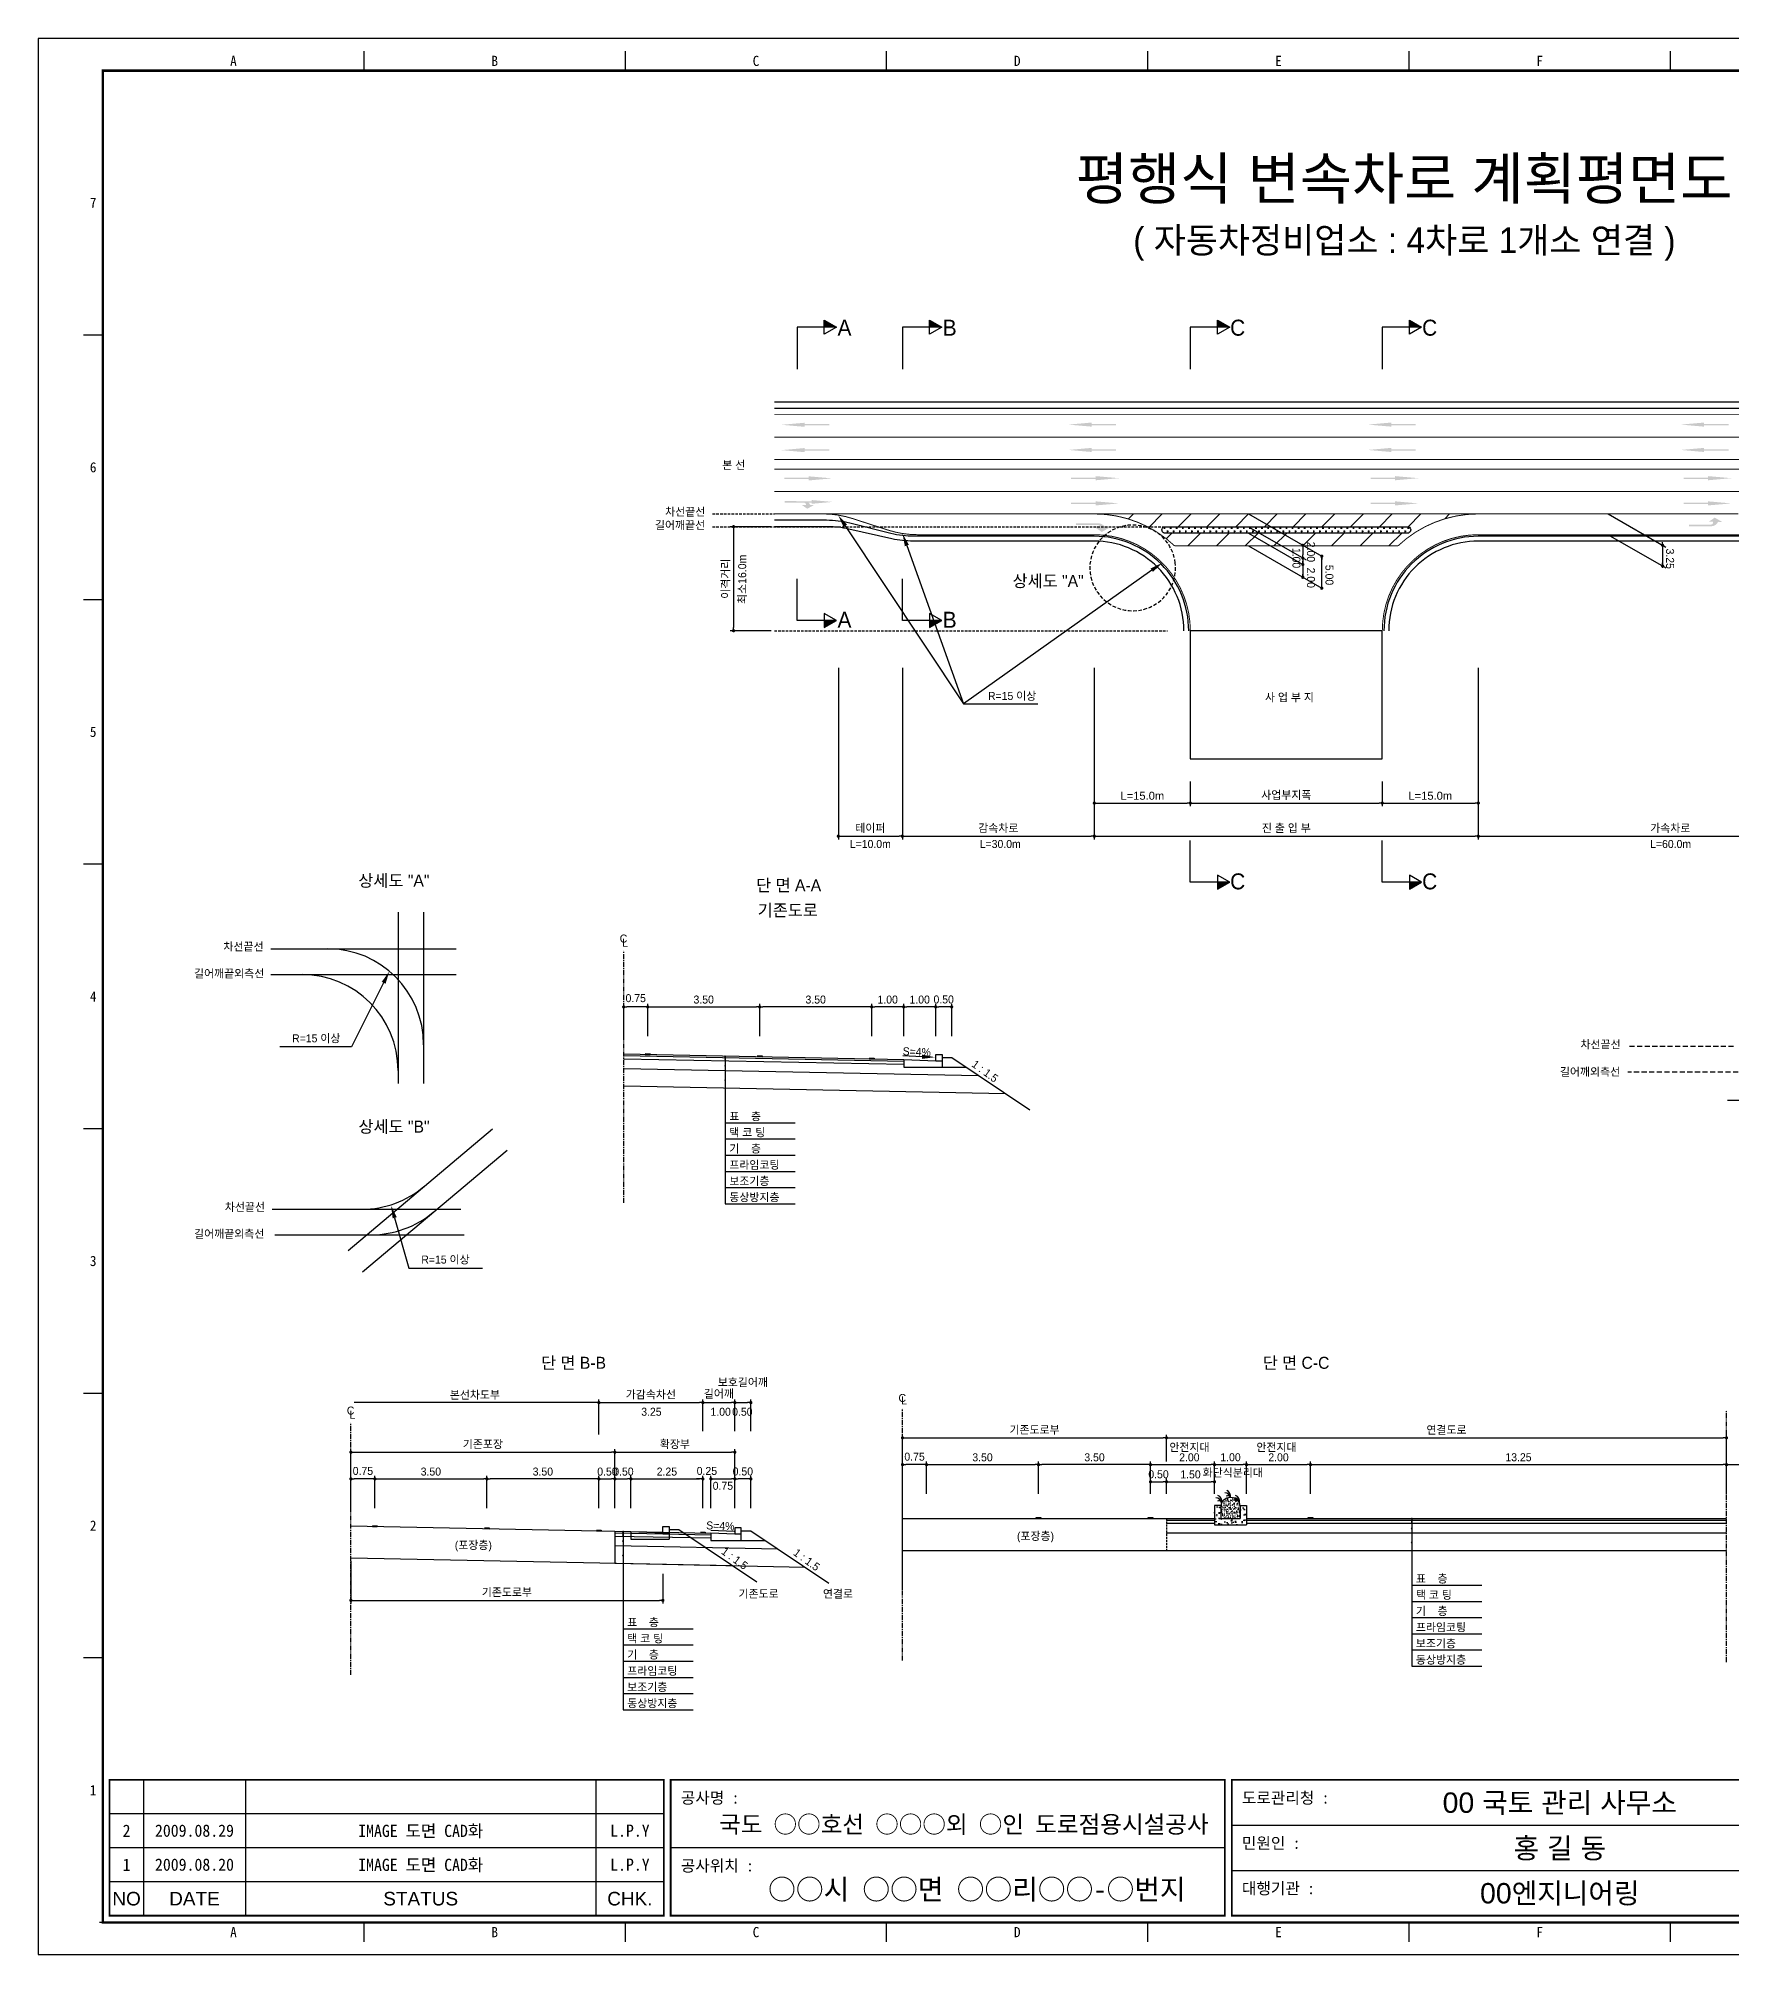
# Model space of a CAD drawing. Header units: millimetres. Extents: x 462 to 886, y -8 to 291.
# Drawn here: x 462.3 to 726.9, y -8.2 to 291.2 of the extents above; entities that cross this region are included whole.
import ezdxf
from ezdxf.enums import TextEntityAlignment as Align

# ---------------------------------------------------------------- set-up
doc = ezdxf.new("R2010")
doc.units = ezdxf.units.MM
doc.header["$LTSCALE"] = 0.25
doc.linetypes.add('CENTER', pattern=[50.8, 31.75, -6.35, 6.35, -6.35])
doc.linetypes.add('HIDDEN', pattern=[9.525, 6.35, -3.175])
for name, color, linetype in [('CC-GSTR-0004', 4, 'Continuous'), ('CM-LANE-0030', 30, 'Continuous'), ('CZ-DIMT-0002', 7, 'Continuous'), ('CZ-EXST-0002', 22, 'Continuous'), ('CZ-LIN1-0007', 7, 'Continuous'), ('CZ-LIN2-0003', 3, 'Continuous'), ('CZ-LINE-0001', 7, 'Continuous'), ('CZ-TEXT-BOX0', 7, 'Continuous'), ('TITLE', 7, 'Continuous')]:
    doc.layers.add(name, color=color, linetype=linetype)
doc.styles.add('견고딕', font='arial.ttf')
doc.styles.add('돋움', font='')
doc.styles.add('돋음체', font='')
doc.styles.get('돋움').set_extended_font_data('Dotum')
doc.styles.get('돋음체').set_extended_font_data('DotumChe')

# ---------------------------------------------------------------- blocks, each defined once
blk = doc.blocks.new('_Dot')
at = {"color": 0, "linetype": 'ByBlock', "lineweight": -2}
blk.add_line((-0.5, 0), (-1, 0), dxfattribs=at)
at = {"color": 0, "linetype": 'ByBlock', "const_width": 0.5}
blk.add_lwpolyline([(-0.25, 0, 1), (0.25, 0, 1)], format="xyb", close=True, dxfattribs=at)

msp = doc.modelspace()

# ---------------------------------------------------------------- hatches: boundary and pattern name
at = {"layer": 'CM-LANE-0030'}
h = msp.add_hatch(dxfattribs=at)
h.set_pattern_fill('ANSI31', color=256, style=0)
h.set_pattern_definition([(45, (-28.092, -0.118), (-2.245064, 2.245064), [])])
h.paths.add_polyline_path([(674.78, 211.91, -0.191871), (687.33, 216.91), (627.33, 216.91, -0.191871), (639.88, 211.91)])
h.paths.add_polyline_path([(638.24, 213.91, 0.002096), (638.11, 214, -0.732581), (638.4, 214.91), (676.27, 214.91, -0.732581), (676.55, 214, 0.002096), (676.42, 213.91)], flags=16)
at = {"layer": 'CZ-EXST-0002'}
h = msp.add_hatch(dxfattribs=at)
h.set_pattern_fill('AR-SAND', color=256, scale=0.01, style=0)
h.set_pattern_definition([(37.5, (-462.0048, 3542.824), (-0.016000313, 0.489413237), [0, -0.38608, 0, -0.4318, 0, -0.41275]), (7.5, (-462.0048, 3542.824), (0.44952328, 0.7168251), [0, -0.20828, 0, -0.34798, 0, -0.13335]), (327.5, (-462.3172, 3542.824), (0.79099237, 0.001437185), [0, -0.127, 0, -0.4572, 0, -0.5969]), (317.5, (-462.3172, 3542.824), (0.76355645, 0.22292932), [0, -0.0635, 0, -0.29972, 0, -0.3429])])
edge = h.paths.add_edge_path()
edge.add_ellipse((648.61, 61.98), major_axis=(-1.5, 0), ratio=0.829212, start_angle=180, end_angle=360)
edge.add_line((647.11, 61.98), (647.11, 59.98))
edge.add_line((647.11, 59.98), (650.11, 59.98))
edge.add_line((650.11, 59.98), (650.11, 61.98))
h = msp.add_hatch(dxfattribs=at)
h.set_pattern_fill('AR-CONC', color=256, scale=0.01, style=0)
h.set_pattern_definition([(50, (-462.0048, 3542.824), (1.8218467, -0.15939086), [0.1905, -2.0955]), (355, (-462.0048, 3542.824), (-0.3524283, 1.9105664), [0.1524, -1.6764]), (100.451, (-461.853, 3542.8107), (1.469425, 1.7511669), [0.1619, -1.7809]), (46.1842, (-462.0048, 3543.332), (2.7107904, -0.4204233), [0.28575, -3.14325]), (96.6356, (-461.779, 3543.297), (2.3740423, 2.4742556), [0.24285, -2.67135]), (351.184, (-462.0048, 3543.332), (2.374046, 2.4742512), [0.2286, -2.5146]), (21, (-461.7508, 3543.205), (1.5161488, -1.0226552), [0.1905, -2.0955]), (326, (-461.7508, 3543.205), (0.6180203, 1.8418797), [0.1524, -1.6764]), (71.4514, (-461.6245, 3543.1198), (2.1341649, 0.8192286), [0.1619, -1.7809]), (37.5, (-462.0048, 3542.824), (0.03088603, 0.84555039), [0, -1.65608, 0, -1.7018, 0, -1.68275]), (7.5, (-462.0048, 3542.824), (0.66819663, 1.00180575), [0, -0.97028, 0, -1.61798, 0, -0.64135]), (327.5, (-462.5712, 3542.824), (1.35590595, -0.05728744), [0, -0.635, 0, -1.9812, 0, -2.6289]), (317.5, (-462.8252, 3542.824), (1.4812918, 0.2542649), [0, -0.8255, 0, -1.31572, 0, -1.8669])])
h.paths.add_polyline_path([(651.11, 58.98), (651.11, 61.98), (650.11, 61.98), (650.11, 59.98), (647.11, 59.98), (647.11, 61.98), (646.11, 61.98), (646.11, 58.98)])
at = {"layer": 'CZ-LIN1-0007'}
for points in [[(582.09, 231.15), (582.09, 230.94), (585.91, 230.94), (585.91, 230.73), (582.09, 230.73), (582.09, 230.51), (578.44, 230.83)], [(626.92, 231.18), (626.92, 230.97), (630.74, 230.97), (630.74, 230.76), (626.92, 230.76), (626.92, 230.54), (623.27, 230.86)], [(673.72, 231.18), (673.72, 230.97), (677.54, 230.97), (677.54, 230.76), (673.72, 230.76), (673.72, 230.54), (670.07, 230.86)], [(722.61, 231.18), (722.61, 230.97), (726.44, 230.97), (726.44, 230.76), (722.61, 230.76), (722.61, 230.54), (718.96, 230.86)], [(582.09, 227.2), (582.09, 226.98), (585.91, 226.98), (585.91, 226.77), (582.09, 226.77), (582.09, 226.55), (578.44, 226.87)], [(626.92, 227.22), (626.92, 227.01), (630.74, 227.01), (630.74, 226.8), (626.92, 226.8), (626.92, 226.58), (623.27, 226.9)], [(673.72, 227.22), (673.72, 227.01), (677.54, 227.01), (677.54, 226.8), (673.72, 226.8), (673.72, 226.58), (670.07, 226.9)], [(722.61, 227.22), (722.61, 227.01), (726.44, 227.01), (726.44, 226.8), (722.61, 226.8), (722.61, 226.58), (718.96, 226.9)], [(582.69, 222.78), (582.69, 222.56), (578.87, 222.56), (578.87, 222.35), (582.69, 222.35), (582.69, 222.13), (586.34, 222.46)], [(627.53, 222.81), (627.53, 222.59), (623.7, 222.59), (623.7, 222.38), (627.53, 222.38), (627.53, 222.16), (631.18, 222.49)], [(674.33, 222.81), (674.33, 222.59), (670.5, 222.59), (670.5, 222.38), (674.33, 222.38), (674.33, 222.16), (677.98, 222.49)], [(723.22, 222.81), (723.22, 222.59), (719.4, 222.59), (719.4, 222.38), (723.22, 222.38), (723.22, 222.16), (726.87, 222.49)], [(582.05, 218.89, -0.267976), (582.96, 218.29), (583.51, 218.29), (582.48, 217.71), (581.65, 218.28), (582.26, 218.29, 0.504994), (581.99, 218.65), (578.94, 218.67), (578.94, 218.91)], [(583.18, 219.07), (583.18, 218.87), (579.75, 218.87), (579.75, 218.68), (583.18, 218.68), (583.18, 218.49), (586.45, 218.78)], [(627.53, 218.87), (627.53, 218.66), (623.7, 218.66), (623.7, 218.44), (627.53, 218.44), (627.53, 218.23), (631.18, 218.55)], [(674.33, 218.87), (674.33, 218.66), (670.5, 218.66), (670.5, 218.44), (674.33, 218.44), (674.33, 218.23), (677.98, 218.55)], [(723.22, 218.87), (723.22, 218.66), (719.4, 218.66), (719.4, 218.44), (723.22, 218.44), (723.22, 218.23), (726.87, 218.55)], [(723.78, 214.98, 0.267976), (724.81, 215.67), (725.44, 215.66), (724.27, 216.32), (723.32, 215.67), (724.01, 215.67, -0.504994), (723.71, 215.25), (720.24, 215.23), (720.24, 214.96)], [(628.01, 215.44, -0.267976), (629.04, 214.75), (629.67, 214.75), (628.49, 214.09), (627.55, 214.74), (628.24, 214.75, 0.504994), (627.93, 215.17), (624.47, 215.18), (624.47, 215.46)], [(557.92, 132.46), (557.92, 132.58), (557.17, 132.6), (557.17, 132.47)], [(575.42, 132.11), (575.42, 132.23), (574.67, 132.25), (574.67, 132.12)], [(592.92, 131.76), (592.92, 131.88), (592.17, 131.9), (592.17, 131.77)], [(618.99, 59.98), (618.99, 60.1), (618.24, 60.1), (618.24, 59.98)], [(636.49, 59.98), (636.49, 60.1), (635.74, 60.1), (635.74, 59.98)], [(661.49, 59.98), (661.49, 60.1), (660.74, 60.1), (660.74, 59.98)], [(515.29, 58.72), (515.29, 58.84), (514.54, 58.86), (514.54, 58.73)], [(532.79, 58.37), (532.79, 58.49), (532.04, 58.51), (532.04, 58.38)], [(550.29, 58.02), (550.29, 58.14), (549.54, 58.16), (549.54, 58.03)], [(566.54, 57.69), (566.54, 57.82), (565.79, 57.83), (565.79, 57.71)]]:
    msp.add_hatch(color=256, dxfattribs=at).paths.add_polyline_path(points)
at = {"layer": 'CZ-LIN2-0003'}
h = msp.add_hatch(dxfattribs=at)
h.set_pattern_fill('CROSS', color=256, scale=0.075, style=0)
h.set_pattern_definition([(0, (-28.09188, -0.118), (0.47625, 0.47625), [0.238125, -0.714375]), (90, (-27.9728, -0.2371), (-0.47625, 0.47625), [0.238125, -0.714375])])
h.paths.add_polyline_path([(676.42, 213.91, -0.002096), (676.55, 214, 0.732581), (676.27, 214.91), (638.4, 214.91, 0.732581), (638.11, 214, -0.002096), (638.24, 213.91)])
at = {"layer": 'CZ-LINE-0001'}
for points in [[(585.13, 247.18), (585.13, 246.08), (587.04, 246.08)], [(601.57, 247.18), (601.57, 246.08), (603.48, 246.08)], [(646.57, 247.18), (646.57, 246.08), (648.48, 246.08)], [(676.57, 247.18), (676.57, 246.08), (678.48, 246.08)], [(587.04, 200.24), (585.13, 200.24), (585.13, 199.14)], [(603.48, 200.24), (601.57, 200.24), (601.57, 199.14)], [(648.48, 159.36), (646.57, 159.36), (646.57, 158.27)], [(678.48, 159.36), (676.57, 159.36), (676.57, 158.27)]]:
    msp.add_hatch(color=256, dxfattribs=at).paths.add_polyline_path(points)

# ---------------------------------------------------------------- linework, layer by layer
at = {"color": 0, "linetype": 'ByBlock', "lineweight": -2}
for p, q in [((659.91, 211.75), (659.91, 211.5)), ((659.91, 210.25), (659.91, 210.5)), ((659.91, 209.75), (659.91, 209.5)), ((662.87, 210.04), (662.87, 209.79)), ((716.13, 212.25), (716.13, 212.5)), ((716.13, 211.75), (716.13, 211.5)), ((659.91, 209.25), (659.91, 209.5)), ((659.91, 207.25), (659.91, 207.5)), ((716.13, 209), (716.13, 209.25)), ((662.87, 205.54), (662.87, 205.79)), ((549.66, 78.07), (549.41, 78.07))]:
    msp.add_line(p, q, dxfattribs=at)
at = {"color": 0, "linetype": 'ByBlock', "const_width": 0.25}
for points in [[(659.91, 211.88, 1), (659.91, 212.13, 1)], [(659.91, 209.88, 1), (659.91, 210.13, 1)], [(659.91, 210.13, 1), (659.91, 209.88, 1)], [(662.87, 210.17, 1), (662.87, 210.42, 1)], [(716.13, 211.88, 1), (716.13, 212.13, 1)], [(716.13, 212.13, 1), (716.13, 211.88, 1)], [(659.91, 209.13, 1), (659.91, 208.88, 1)], [(659.91, 207.13, 1), (659.91, 206.88, 1)], [(716.13, 208.88, 1), (716.13, 208.63, 1)], [(662.87, 205.42, 1), (662.87, 205.17, 1)], [(549.79, 78.07, 1), (550.04, 78.07, 1)]]:
    msp.add_lwpolyline(points, format="xyb", close=True, dxfattribs=at)
at = {"layer": 'CC-GSTR-0004'}
for p, q in [((577.33, 234.41), (777.33, 234.41)), ((577.33, 233.41), (777.33, 233.41)), ((602.54, 131.47), (602.54, 132.47)), ((602.54, 132.47), (603.54, 132.47)), ((603.54, 132.47), (603.54, 130.47)), ((597.54, 131.67), (597.54, 130.47)), ((597.54, 131.67), (602.54, 131.47)), ((597.54, 130.47), (603.54, 130.47)), ((602.54, 131.47), (603.54, 131.47))]:
    msp.add_line(p, q, dxfattribs=at)
for points in [[(642.08, 198.66, 0.414214), (627.33, 213.41), (599.18, 213.41, -0.061321), (595.54, 213.86), (589.12, 215.46, 0.061321), (585.49, 215.91), (577.33, 215.91)], [(777.33, 215.91), (768.27, 215.91, 0.031099), (766.41, 215.79), (766.41, 215.79), (748.26, 213.52), (748.26, 213.52, -0.031099), (746.4, 213.41), (687.33, 213.41, 0.414214), (672.58, 198.66)], [(641.33, 198.66, 0.414214), (627.33, 212.66), (599, 212.66, -0.055385), (595.71, 213.02), (588.96, 214.54), (588.96, 214.54, 0.055385), (585.67, 214.91), (577.33, 214.91)], [(777.33, 214.91), (768.17, 214.91), (768.17, 214.91, 0.028015), (766.5, 214.81), (766.5, 214.81), (748.17, 212.75, -0.028015), (746.49, 212.66), (746.49, 212.66), (687.33, 212.66, 0.414214), (673.33, 198.66)]]:
    msp.add_lwpolyline(points, format="xyb", dxfattribs=at)
msp.add_lwpolyline([(572.16, 57.53), (571.16, 57.53), (567.41, 57.68), (567.41, 56.53), (572.16, 56.53), (572.16, 58.53), (571.16, 58.53), (571.16, 57.53)], dxfattribs=at)
at = {"layer": 'CM-LANE-0030', "const_width": 0.15}
for points in [[(577.33, 225.41), (777.33, 225.41)], [(577.33, 223.91), (777.33, 223.91)]]:
    msp.add_lwpolyline(points, dxfattribs=at)
msp.add_lwpolyline([(674.78, 211.91), (639.88, 211.91, 0.191871), (627.33, 216.91), (687.33, 216.91), (687.33, 216.91, 0.191871)], format="xyb", close=True, dxfattribs=at)
at = {"layer": 'CZ-EXST-0002'}
for p, q in [((518.54, 154.71), (518.54, 127.93)), ((522.53, 154.71), (522.53, 127.93)), ((498.65, 148.97), (527.6, 148.97)), ((498.65, 144.95), (527.6, 144.95)), ((510.75, 101.86), (533.3, 120.85)), ((512.96, 98.49), (535.56, 117.52)), ((498.88, 108.29), (528.36, 108.29)), ((499.29, 104.29), (528.84, 104.29)), ((597.36, 59.98), (638.61, 59.98)), ((511.16, 58.8), (554.91, 57.93)), ((554.91, 57.93), (554.91, 56.73)), ((554.91, 57.93), (559.91, 57.73)), ((559.91, 57.73), (559.91, 58.73)), ((559.91, 58.73), (560.91, 58.73)), ((559.91, 57.73), (560.91, 57.73)), ((560.91, 58.73), (560.91, 56.73)), ((560.91, 58.23), (562.41, 58.23)), ((562.41, 58.23), (574.61, 50.09)), ((554.91, 56.73), (560.91, 56.73)), ((597.36, 54.98), (638.61, 54.98)), ((511.16, 53.8), (570.84, 52.61))]:
    msp.add_line(p, q, dxfattribs=at)
at = {"layer": 'CZ-LIN1-0007'}
for p, q in [((557.17, 132.6), (557.92, 132.58)), ((557.17, 132.47), (557.92, 132.46)), ((557.92, 132.58), (557.92, 132.46)), ((574.67, 132.25), (575.42, 132.23)), ((574.67, 132.12), (575.42, 132.11)), ((575.42, 132.23), (575.42, 132.11)), ((592.17, 131.9), (592.92, 131.88)), ((592.17, 131.77), (592.92, 131.76)), ((592.92, 131.88), (592.92, 131.76)), ((618.24, 59.98), (618.24, 60.1)), ((618.24, 60.1), (618.99, 60.1)), ((618.99, 59.98), (618.24, 59.98)), ((618.99, 60.1), (618.99, 59.98)), ((635.74, 59.98), (635.74, 60.1)), ((635.74, 60.1), (636.49, 60.1)), ((636.49, 59.98), (635.74, 59.98)), ((636.49, 60.1), (636.49, 59.98)), ((660.74, 60.1), (661.49, 60.1)), ((660.74, 59.98), (660.74, 60.1)), ((661.49, 59.98), (660.74, 59.98)), ((661.49, 60.1), (661.49, 59.98)), ((514.54, 58.86), (515.29, 58.84)), ((514.54, 58.73), (515.29, 58.72)), ((515.29, 58.84), (515.29, 58.72)), ((532.04, 58.51), (532.79, 58.49)), ((532.04, 58.38), (532.79, 58.37)), ((532.79, 58.49), (532.79, 58.37)), ((549.54, 58.16), (550.29, 58.14)), ((549.54, 58.03), (550.29, 58.02)), ((550.29, 58.14), (550.29, 58.02)), ((565.79, 57.83), (566.54, 57.82)), ((565.79, 57.71), (566.54, 57.69)), ((566.54, 57.82), (566.54, 57.69))]:
    msp.add_line(p, q, dxfattribs=at)
at = {"layer": 'CZ-LIN1-0007', "const_width": 0.15}
for points in [[(577.33, 232.41), (777.33, 232.41)], [(606.15, 216.91), (627.33, 216.91)], [(687.33, 216.91), (727.94, 216.91)]]:
    msp.add_lwpolyline(points, dxfattribs=at)
at = {"layer": 'CZ-LIN1-0007', "linetype": 'HIDDEN', "const_width": 0.15}
for points in [[(577.33, 228.91), (777.33, 228.91)], [(577.33, 220.41), (777.33, 220.41)], [(584.96, 216.91), (606.15, 216.91)]]:
    msp.add_lwpolyline(points, dxfattribs=at)
at = {"layer": 'CZ-LIN1-0007', "const_width": 0.15}
for points in [[(642.33, 198.66, 0.414214), (627.33, 213.66), (599.71, 213.66), (599.71, 213.66, -0.07872), (595.07, 214.39), (595.07, 214.39), (589.59, 216.17), (589.59, 216.17, 0.07872), (584.96, 216.91), (584.96, 216.91), (577.33, 216.91)], [(777.33, 216.91), (768.54, 216.91, 0.040295), (766.14, 216.71), (766.14, 216.71), (748.53, 213.85), (748.53, 213.85, -0.040295), (746.12, 213.66), (746.12, 213.66), (687.33, 213.66, 0.414214), (672.33, 198.66)]]:
    msp.add_lwpolyline(points, format="xyb", dxfattribs=at)
at = {"layer": 'CZ-LIN2-0003'}
for p, q in [((553.79, 132.54), (597.54, 131.67)), ((553.79, 132.29), (597.54, 131.42)), ((553.79, 131.79), (597.54, 130.92)), ((603.54, 131.97), (605.04, 131.97)), ((605.04, 131.97), (617.25, 123.83)), ((553.79, 130.29), (609.22, 129.18)), ((603.54, 130.47), (607.29, 130.47)), ((553.79, 127.54), (613.47, 126.35)), ((638.61, 59.98), (646.11, 59.98)), ((646.11, 61.98), (646.11, 58.98)), ((647.11, 61.98), (646.11, 61.98)), ((647.11, 61.98), (647.11, 59.98)), ((647.11, 59.98), (650.11, 59.98)), ((650.11, 61.98), (650.11, 59.98)), ((650.11, 61.98), (651.11, 61.98)), ((651.11, 61.98), (651.11, 58.98)), ((651.11, 59.98), (726.11, 59.98)), ((552.41, 57.98), (552.41, 52.98)), ((552.41, 57.98), (567.41, 57.68)), ((552.41, 57.73), (567.41, 57.43)), ((552.41, 57.23), (567.41, 56.93)), ((572.16, 58.03), (573.66, 58.03)), ((573.66, 58.03), (585.86, 49.89)), ((638.61, 59.73), (646.11, 59.73)), ((638.61, 59.23), (646.11, 59.23)), ((638.61, 57.73), (726.11, 57.73)), ((646.11, 58.98), (651.11, 58.98)), ((651.11, 59.73), (726.11, 59.73)), ((651.11, 59.23), (726.11, 59.23)), ((552.41, 55.73), (577.88, 55.22)), ((572.16, 56.53), (575.91, 56.53)), ((638.61, 54.98), (726.11, 54.98)), ((552.41, 52.98), (582.13, 52.38))]:
    msp.add_line(p, q, dxfattribs=at)
msp.add_lwpolyline([(638.11, 214, -0.732581), (638.4, 214.91), (676.27, 214.91, -0.732581), (676.55, 214, 0.002096), (676.42, 213.91), (638.24, 213.91, 0.002096)], format="xyb", close=True, dxfattribs=at)
msp.add_lwpolyline([(672.33, 198.66), (642.33, 198.66), (642.33, 178.66), (672.33, 178.66)], close=True, dxfattribs=at)
for centre, radius, start, end in [((507.53, 133.97), 15, 0, 90), ((503.54, 129.95), 15, 0, 90), ((512.91, 123.29), 15, 270, 310.097), ((514.37, 119.29), 15, 270, 310.097), ((646.35, 62.32), 0.88, 7.8639, 92.7752), ((646.24, 62.66), 1, 347.1802, 67.3267), ((647.74, 63.1), 0.88, 7.8639, 92.7752), ((648.2, 63.07), 0.44, 19.771, 124.0366), ((647.63, 63.44), 1, 347.1802, 67.3267), ((649.14, 62.32), 0.88, 7.8639, 92.7752), ((649.03, 62.66), 1, 347.1802, 67.3267), ((646.81, 62.29), 0.44, 19.771, 124.0366), ((649.59, 62.29), 0.44, 19.771, 124.0366)]:
    msp.add_arc(centre, radius, start, end, dxfattribs=at)
msp.add_ellipse((648.61, 61.98), major_axis=(-1.5, 0), ratio=0.829212, start_param=3.141593, end_param=6.283185, dxfattribs=at)
at = {"layer": 'CZ-LINE-0001'}
for p, q in [((587.04, 246.08), (580.89, 246.08)), ((580.89, 246.08), (580.89, 239.54)), ((585.13, 244.98), (585.13, 247.18)), ((585.13, 247.18), (587.04, 246.08)), ((587.04, 246.08), (585.13, 244.98)), ((603.48, 246.08), (597.33, 246.08)), ((597.33, 246.08), (597.33, 239.54)), ((601.57, 244.98), (601.57, 247.18)), ((601.57, 247.18), (603.48, 246.08)), ((603.48, 246.08), (601.57, 244.98)), ((648.48, 246.08), (642.33, 246.08)), ((642.33, 246.08), (642.33, 239.54)), ((646.57, 244.98), (646.57, 247.18)), ((646.57, 247.18), (648.48, 246.08)), ((648.48, 246.08), (646.57, 244.98)), ((678.48, 246.08), (672.33, 246.08)), ((672.33, 246.08), (672.33, 239.54)), ((676.57, 244.98), (676.57, 247.18)), ((676.57, 247.18), (678.48, 246.08)), ((678.48, 246.08), (676.57, 244.98)), ((651.42, 216.91), (662.87, 210.29)), ((707.64, 216.91), (716.63, 211.71)), ((576.83, 214.91), (570.45, 214.91)), ((570.95, 214.41), (570.95, 199.16)), ((651.42, 214.91), (660.41, 209.71)), ((651.42, 213.91), (659.91, 209)), ((707.64, 213.66), (716.63, 208.46)), ((651.42, 211.91), (662.87, 205.29)), ((659.91, 211.5), (659.91, 210.5)), ((662.87, 205.29), (662.87, 210.29)), ((716.13, 211.5), (716.13, 208.5)), ((580.89, 200.24), (580.89, 206.78)), ((597.33, 200.24), (597.33, 206.78)), ((659.91, 209.5), (659.91, 207)), ((587.04, 200.24), (585.13, 201.34)), ((585.13, 201.34), (585.13, 199.14)), ((603.48, 200.24), (601.57, 201.34)), ((601.57, 201.34), (601.57, 199.14)), ((576.83, 198.66), (570.45, 198.66)), ((587.04, 200.24), (580.89, 200.24)), ((585.13, 199.14), (587.04, 200.24)), ((603.48, 200.24), (597.33, 200.24)), ((601.57, 199.14), (603.48, 200.24)), ((587.33, 192.84), (587.33, 166.06)), ((597.33, 192.84), (597.33, 166.06)), ((597.33, 192.84), (597.33, 166.06)), ((627.33, 192.84), (627.33, 166.06)), ((687.33, 192.84), (687.33, 166.06)), ((606.89, 187.26), (618.52, 187.26)), ((627.33, 175.11), (627.33, 166.06)), ((627.33, 175.11), (627.33, 171.23)), ((642.33, 175.11), (642.33, 171.23)), ((642.33, 175.11), (642.33, 171.23)), ((672.33, 175.11), (672.33, 171.23)), ((672.33, 175.11), (672.33, 171.23)), ((687.33, 175.11), (687.33, 166.06)), ((687.33, 175.11), (687.33, 171.23)), ((627.83, 171.73), (641.83, 171.73)), ((642.83, 171.73), (671.83, 171.73)), ((672.83, 171.73), (686.83, 171.73)), ((587.83, 166.56), (596.83, 166.56)), ((597.83, 166.56), (626.83, 166.56)), ((627.83, 166.56), (686.83, 166.56)), ((642.33, 159.36), (642.33, 165.91)), ((672.33, 159.36), (672.33, 165.91)), ((687.83, 166.56), (746.83, 166.56)), ((648.48, 159.36), (642.33, 159.36)), ((648.48, 159.36), (646.57, 160.46)), ((646.57, 160.46), (646.57, 158.27)), ((646.57, 158.27), (648.48, 159.36)), ((678.48, 159.36), (672.33, 159.36)), ((678.48, 159.36), (676.57, 160.46)), ((676.57, 160.46), (676.57, 158.27)), ((676.57, 158.27), (678.48, 159.36)), ((553.79, 135.34), (553.79, 140.39)), ((557.04, 139.89), (554.29, 139.89)), ((557.54, 135.34), (557.54, 140.39)), ((557.54, 135.34), (557.54, 140.39)), ((558.04, 139.89), (574.54, 139.89)), ((575.04, 135.34), (575.04, 140.39)), ((575.04, 135.34), (575.04, 140.39)), ((592.04, 139.89), (575.54, 139.89)), ((592.54, 135.34), (592.54, 140.39)), ((592.54, 135.34), (592.54, 140.39)), ((597.04, 139.89), (593.04, 139.89)), ((597.54, 135.34), (597.54, 140.39)), ((597.54, 135.34), (597.54, 140.39)), ((602.04, 139.89), (598.04, 139.89)), ((602.54, 135.34), (602.54, 140.39)), ((602.54, 137.78), (602.54, 140.39)), ((604.54, 139.89), (603.04, 139.89)), ((605.04, 135.34), (605.04, 140.39)), ((569.64, 132.22), (569.64, 109.14)), ((569.64, 121.8), (580.58, 121.8)), ((569.64, 119.27), (580.58, 119.27)), ((569.64, 116.74), (580.58, 116.74)), ((569.64, 114.2), (580.58, 114.2)), ((569.64, 111.67), (580.58, 111.67)), ((569.64, 109.14), (580.58, 109.14)), ((549.41, 78.07), (511.66, 78.07)), ((549.91, 73.09), (549.91, 78.57)), ((549.91, 73.59), (549.91, 78.57)), ((550.41, 78.07), (565.66, 78.07)), ((566.16, 73.59), (566.16, 78.57)), ((566.16, 73.59), (566.16, 78.57)), ((566.66, 78.07), (570.66, 78.07)), ((571.16, 73.59), (571.16, 78.57)), ((571.16, 73.59), (571.16, 78.57)), ((571.66, 78.07), (573.16, 78.07)), ((573.66, 73.59), (573.66, 78.57)), ((597.36, 68.88), (597.36, 73.06)), ((597.86, 72.56), (638.11, 72.56)), ((638.61, 68.88), (638.61, 73.06)), ((638.61, 68.88), (638.61, 73.06)), ((639.11, 72.56), (725.61, 72.56)), ((726.11, 68.88), (726.11, 73.06)), ((511.16, 66.65), (511.16, 70.82)), ((511.66, 70.32), (551.91, 70.32)), ((552.41, 66.65), (552.41, 70.82)), ((552.41, 66.65), (552.41, 70.82)), ((552.91, 70.32), (570.66, 70.32)), ((571.16, 66.65), (571.16, 70.82)), ((597.36, 48.8), (597.36, 69.21)), ((597.36, 63.83), (597.36, 68.88)), ((601.11, 63.83), (601.11, 68.88)), ((601.11, 63.83), (601.11, 68.88)), ((618.61, 63.83), (618.61, 68.88)), ((618.61, 63.83), (618.61, 68.88)), ((636.11, 63.83), (636.11, 68.88)), ((636.11, 63.83), (636.11, 68.88)), ((646.11, 63.83), (646.11, 68.88)), ((646.11, 63.83), (646.11, 68.88)), ((651.11, 63.83), (651.11, 68.88)), ((651.11, 63.83), (651.11, 68.88)), ((661.11, 63.83), (661.11, 68.88)), ((661.11, 63.83), (661.11, 68.88)), ((726.11, 63.83), (726.11, 68.88)), ((511.16, 61.6), (511.16, 66.65)), ((514.41, 66.15), (511.66, 66.15)), ((514.91, 61.6), (514.91, 66.65)), ((514.91, 61.6), (514.91, 66.65)), ((515.41, 66.15), (531.91, 66.15)), ((532.41, 61.6), (532.41, 66.65)), ((532.41, 61.6), (532.41, 66.65)), ((549.41, 66.15), (532.91, 66.15)), ((549.91, 61.6), (549.91, 66.65)), ((549.91, 61.6), (549.91, 66.65)), ((550.41, 66.15), (551.91, 66.15)), ((552.41, 61.6), (552.41, 66.65)), ((552.41, 61.6), (552.41, 66.65)), ((552.91, 66.15), (554.41, 66.15)), ((554.91, 61.6), (554.91, 66.65)), ((554.91, 61.6), (554.91, 66.65)), ((555.41, 66.15), (565.66, 66.15)), ((565.66, 66.15), (565.16, 66.15)), ((566.16, 61.6), (566.16, 66.65)), ((566.16, 61.6), (566.16, 66.65)), ((567.41, 61.6), (567.41, 66.65)), ((567.41, 61.6), (567.41, 66.65)), ((567.91, 66.15), (568.41, 66.15)), ((567.91, 66.15), (570.66, 66.15)), ((571.16, 64.04), (571.16, 66.65)), ((571.16, 61.6), (571.16, 66.65)), ((573.16, 66.15), (571.66, 66.15)), ((573.66, 61.6), (573.66, 66.65)), ((600.61, 68.38), (597.86, 68.38)), ((601.61, 68.38), (618.11, 68.38)), ((635.61, 68.38), (619.11, 68.38)), ((636.11, 63.83), (636.11, 66.21)), ((636.61, 68.38), (645.61, 68.38)), ((638.61, 63.83), (638.61, 66.21)), ((638.61, 63.83), (638.61, 66.21)), ((646.11, 63.83), (646.11, 66.21)), ((646.61, 68.38), (650.61, 68.38)), ((651.61, 68.38), (660.61, 68.38)), ((661.61, 68.38), (725.61, 68.38)), ((726.11, 68.38), (736.83, 68.38)), ((636.61, 65.71), (638.11, 65.71)), ((639.11, 65.71), (645.61, 65.71)), ((676.93, 59.98), (676.93, 36.89)), ((553.69, 57.95), (553.69, 30.09)), ((511.16, 53.3), (511.16, 46.68)), ((559.91, 51.3), (559.91, 46.68)), ((676.93, 49.55), (687.87, 49.55)), ((511.66, 47.18), (559.41, 47.18)), ((676.93, 47.02), (687.87, 47.02)), ((553.69, 42.75), (564.63, 42.75)), ((676.93, 44.49), (687.87, 44.49)), ((676.93, 41.96), (687.87, 41.96)), ((553.69, 40.22), (564.63, 40.22)), ((676.93, 39.43), (687.87, 39.43)), ((553.69, 37.68), (564.63, 37.68)), ((676.93, 36.89), (687.87, 36.89)), ((553.69, 35.15), (564.63, 35.15)), ((553.69, 32.62), (564.63, 32.62)), ((553.69, 30.09), (564.63, 30.09))]:
    msp.add_line(p, q, dxfattribs=at)
at = {"layer": 'CZ-LINE-0001', "linetype": 'HIDDEN', "ltscale": 0.25}
for p, q in [((567.67, 216.91), (577.33, 216.91)), ((567.67, 214.91), (638.4, 214.91)), ((577.33, 198.66), (638.78, 198.66))]:
    msp.add_line(p, q, dxfattribs=at)
at = {"layer": 'CZ-LINE-0001', "linetype": 'HIDDEN', "ltscale": 0.35}
msp.add_line((639.98, 209.25), (639.98, 209.25), dxfattribs=at)
at = {"layer": 'CZ-LINE-0001', "linetype": 'CENTER', "ltscale": 0.1}
for p, q in [((553.79, 109.26), (553.79, 148.64)), ((511.16, 35.52), (511.16, 74.9)), ((597.36, 37.76), (597.36, 77.14)), ((726.11, 37.51), (726.11, 76.89))]:
    msp.add_line(p, q, dxfattribs=at)
at = {"layer": 'CZ-LINE-0001', "linetype": 'HIDDEN', "ltscale": 0.5}
for p, q in [((727.22, 133.69), (710.7, 133.69)), ((749.36, 129.69), (710.7, 129.69))]:
    msp.add_line(p, q, dxfattribs=at)
at = {"layer": 'CZ-LINE-0001', "linetype": 'HIDDEN', "ltscale": 0.2}
msp.add_line((638.61, 59.98), (638.61, 54.98), dxfattribs=at)
at = {"layer": 'CZ-LINE-0001'}
for points in [[(588.41, 215.06), (606.89, 187.26)], [(598.04, 211.96), (606.89, 187.26)], [(636.31, 208.11), (606.89, 187.26)], [(516.28, 143.65), (511.28, 133.63), (500.04, 133.63)], [(600.42, 132.11), (597.42, 132.23)], [(739.56, 129.43), (738.51, 125.25), (726.28, 125.25)], [(518, 106.94), (520.23, 99.06), (531.73, 99.06)], [(571.05, 57.94), (567.41, 58.08)]]:
    msp.add_lwpolyline(points, dxfattribs=at)
at = {"layer": 'CZ-LINE-0001', "linetype": 'HIDDEN', "ltscale": 0.35}
msp.add_arc((633.33, 208.47), 6.7, 6.7667, 6.749, dxfattribs=at)
at = {"layer": 'CZ-LINE-0001', "linetype": 'ByBlock'}
for centre, start, end in [((569.64, 132.16), 0, 180), ((569.64, 132.16), 0, 180), ((569.64, 132.16), 180, 0), ((569.64, 132.16), 180, 0), ((569.64, 131.96), 0, 180), ((569.64, 131.96), 0, 180), ((569.64, 131.96), 180, 0), ((569.64, 131.96), 180, 0), ((569.64, 131.72), 0, 180), ((569.64, 131.72), 0, 180), ((569.64, 131.72), 180, 0), ((569.64, 131.72), 180, 0), ((569.64, 131.47), 0, 180), ((569.64, 131.47), 0, 180), ((569.64, 131.47), 180, 0), ((569.64, 131.47), 180, 0), ((569.64, 130.68), 0, 180), ((569.64, 130.68), 0, 180), ((569.64, 130.68), 180, 0), ((569.64, 130.68), 180, 0), ((569.64, 128.44), 0, 180), ((569.64, 128.44), 0, 180), ((569.64, 128.44), 180, 0), ((569.64, 128.44), 180, 0), ((676.93, 59.92), 0, 180), ((676.93, 59.92), 0, 180), ((676.93, 59.92), 180, 0), ((676.93, 59.92), 180, 0), ((676.92, 59.23), 0, 180), ((676.92, 59.23), 0, 180), ((676.92, 59.23), 180, 0), ((676.92, 59.23), 180, 0), ((676.92, 58.43), 0, 180), ((676.92, 58.43), 0, 180), ((676.92, 58.43), 180, 0), ((676.92, 58.43), 180, 0), ((676.93, 59.72), 0, 180), ((676.93, 59.72), 0, 180), ((676.93, 59.72), 180, 0), ((676.93, 59.72), 180, 0), ((676.93, 59.48), 0, 180), ((676.93, 59.48), 0, 180), ((676.93, 59.48), 180, 0), ((676.93, 59.48), 180, 0), ((676.92, 56.2), 0, 180), ((676.92, 56.2), 0, 180), ((676.92, 56.2), 180, 0), ((676.92, 56.2), 180, 0)]:
    msp.add_arc(centre, 0.0625, start, end, dxfattribs=at)
at = {"layer": 'CZ-LINE-0001'}
for centre, start, end in [((553.69, 57.89), 0, 180), ((553.69, 57.89), 0, 180), ((553.69, 57.89), 180, 0), ((553.69, 57.89), 180, 0), ((553.69, 57.69), 0, 180), ((553.69, 57.69), 0, 180), ((553.69, 57.69), 180, 0), ((553.69, 57.69), 180, 0), ((553.69, 57.45), 0, 180), ((553.69, 57.45), 0, 180), ((553.69, 57.45), 180, 0), ((553.69, 57.45), 180, 0), ((553.69, 57.2), 0, 180), ((553.69, 57.2), 0, 180), ((553.69, 57.2), 180, 0), ((553.69, 57.2), 180, 0), ((553.69, 56.41), 0, 180), ((553.69, 56.41), 0, 180), ((553.69, 56.41), 180, 0), ((553.69, 56.41), 180, 0), ((553.69, 54.17), 0, 180), ((553.69, 54.17), 0, 180), ((553.69, 54.17), 180, 0), ((553.69, 54.17), 180, 0)]:
    msp.add_arc(centre, 0.0625, start, end, dxfattribs=at)
for points in [[(588.13, 214.87), (587.3, 216.72), (588.69, 215.24)], [(597.72, 211.85), (597.36, 213.84), (598.35, 212.07)], [(636.12, 208.38), (637.94, 209.26), (636.5, 207.84)], [(515.98, 143.8), (517.17, 145.44), (516.58, 143.5)], [(600.43, 132.44), (602.42, 132.03), (600.4, 131.77)], [(517.68, 106.85), (517.45, 108.87), (518.32, 107.03)]]:
    msp.add_solid(points, dxfattribs=at)
at = {"layer": 'TITLE', "color": 7, "linetype": 'Continuous'}
for p, q in [((513.22, 286.16), (513.22, 289.19)), ((554.05, 286.16), (554.05, 289.19)), ((594.87, 286.16), (594.87, 289.19)), ((635.7, 286.16), (635.7, 289.19)), ((676.52, 286.16), (676.52, 289.19)), ((717.35, 286.16), (717.35, 289.19)), ((472.4, 244.84), (469.38, 244.84)), ((472.4, 203.51), (469.38, 203.51)), ((472.4, 162.18), (469.38, 162.18)), ((472.4, 120.85), (469.38, 120.85)), ((472.4, 79.52), (469.38, 79.52)), ((472.4, 38.19), (469.38, 38.19)), ((513.22, -6.16), (513.22, -3.14)), ((554.05, -6.16), (554.05, -3.14)), ((594.87, -6.16), (594.87, -3.14)), ((635.7, -6.16), (635.7, -3.14)), ((676.52, -6.16), (676.52, -3.14)), ((717.35, -6.16), (717.35, -3.14))]:
    msp.add_line(p, q, dxfattribs=at)
at = {"layer": 'TITLE', "ltscale": 150}
for p, q in [((478.77, 19.14), (478.77, -2.08)), ((494.68, 19.14), (494.68, -2.08)), ((549.46, 19.14), (549.46, -2.08)), ((560.07, 13.84), (473.46, 13.84)), ((648.8, 12.07), (735.41, 12.07)), ((560.07, 8.53), (473.46, 8.53)), ((647.74, 8.53), (561.13, 8.53)), ((560.07, 3.23), (473.46, 3.23)), ((648.8, 5), (735.41, 5))]:
    msp.add_line(p, q, dxfattribs=at)
at = {"layer": 'TITLE'}
msp.add_line((880.76, -3.14), (471.9, -3.14), dxfattribs=at)
msp.add_lwpolyline([(462.32, -8.17), (885.68, -8.17), (885.68, 291.2), (462.32, 291.2)], close=True, dxfattribs=at)
at = {"layer": 'TITLE', "linetype": 'Continuous', "const_width": 0.403}
msp.add_lwpolyline([(472.4, -3.14), (472.4, 286.16), (880.65, 286.16), (880.65, -3.14)], close=True, dxfattribs=at)
at = {"layer": 'TITLE', "ltscale": 150, "const_width": 0.265}
for points in [[(473.46, 19.14), (560.07, 19.14), (560.07, -2.08), (473.46, -2.08)], [(561.13, 19.14), (647.74, 19.14), (647.74, -2.08), (561.13, -2.08)], [(735.41, -2.08), (648.8, -2.08), (648.8, 19.14), (735.41, 19.14)]]:
    msp.add_lwpolyline(points, close=True, dxfattribs=at)

# ---------------------------------------------------------------- block references
at = {"layer": 'CZ-LINE-0001', "xscale": 0.5, "yscale": 0.5, "zscale": 0.5}
for p, rotation in [((570.95, 214.91), 90), ((570.95, 198.66), 270), ((627.33, 171.73), 180), ((642.33, 171.73), 180), ((672.33, 171.73), 180), ((587.33, 166.56), 180), ((597.33, 166.56), 180), ((627.33, 166.56), 180), ((687.33, 166.56), 180), ((553.79, 139.89), 180), ((557.54, 139.89), 180), ((575.04, 139.89), 180), ((592.54, 139.89), 180), ((597.54, 139.89), 180), ((602.54, 139.89), 180), ((549.91, 78.07), 180), ((566.16, 78.07), 180), ((571.16, 78.07), 180), ((597.36, 72.56), 180), ((638.61, 72.56), 180), ((511.16, 70.32), 180), ((552.41, 70.32), 180), ((511.16, 66.15), 180), ((514.91, 66.15), 180), ((532.41, 66.15), 180), ((549.91, 66.15), 180), ((552.41, 66.15), 180), ((554.91, 66.15), 180), ((567.41, 66.15), 180), ((567.41, 66.15), 180), ((571.16, 66.15), 180), ((597.36, 68.38), 180), ((601.11, 68.38), 180), ((618.61, 68.38), 180), ((636.11, 68.38), 180), ((636.11, 65.71), 180), ((638.61, 65.71), 180), ((646.11, 68.38), 180), ((651.11, 68.38), 180), ((661.11, 68.38), 180), ((511.16, 47.18), 180)]:
    msp.add_blockref('_Dot', p, dxfattribs=dict(at, rotation=rotation))
for p in [(642.33, 171.73), (672.33, 171.73), (687.33, 171.73), (597.33, 166.56), (627.33, 166.56), (687.33, 166.56), (557.54, 139.89), (575.04, 139.89), (592.54, 139.89), (597.54, 139.89), (602.54, 139.89), (605.04, 139.89), (566.16, 78.07), (571.16, 78.07), (573.66, 78.07), (638.61, 72.56), (726.11, 72.56), (552.41, 70.32), (571.16, 70.32), (514.91, 66.15), (532.41, 66.15), (549.91, 66.15), (552.41, 66.15), (554.91, 66.15), (566.16, 66.15), (566.16, 66.15), (571.16, 66.15), (573.66, 66.15), (601.11, 68.38), (618.61, 68.38), (636.11, 68.38), (638.61, 65.71), (646.11, 68.38), (646.11, 65.71), (651.11, 68.38), (661.11, 68.38), (726.11, 68.38), (559.91, 47.18)]:
    msp.add_blockref('_Dot', p, dxfattribs=at)

# ---------------------------------------------------------------- texts
at = {"layer": 'CZ-DIMT-0002', "style": '돋움'}
for s, height, p in [('A', 2.5, (588.29, 246)), ('B', 2.5, (604.73, 246)), ('C', 2.5, (649.73, 246)), ('C', 2.5, (679.73, 246)), ('본 선', 1.25, (570.99, 224.54)), ('길어깨끝선', 1.25, (562.6, 215.15)), ('차선끝선', 1.25, (563.4, 217.24)), ('상세도 "A"', 1.875, (620.11, 206.43)), ('A', 2.5, (588.29, 200.37)), ('B', 2.5, (604.73, 200.37)), ('R=15 이상', 1.25, (614.49, 188.47)), ('사 업 부 지', 1.25, (657.82, 188.25)), ('L=10.0m', 1.25, (592.33, 165.34)), ('L=30.0m', 1.25, (612.63, 165.34)), ('L=60.0m', 1.25, (717.38, 165.34)), ('C', 2.5, (649.73, 159.5)), ('C', 2.5, (679.73, 159.5)), ('차선끝선', 1.25, (494.38, 149.31)), ('C', 1.25, (553.76, 150.57)), ('L', 1.25, (554.02, 149.91)), ('길어깨끝외측선', 1.25, (492.14, 145.11)), ('R=15 이상', 1.25, (505.75, 134.98)), ('차선끝선', 1.25, (706.43, 134.03)), ('차선끝선', 1.25, (494.6, 108.62)), ('길어깨끝외측선', 1.25, (492.15, 104.44)), ('R=15 이상', 1.25, (525.94, 100.42)), ('C', 1.25, (597.32, 78.8)), ('L', 1.25, (597.59, 78.41)), ('C', 1.25, (511.12, 76.83)), ('L', 1.25, (511.38, 76.17))]:
    msp.add_text(s, height=height, dxfattribs=at).set_placement(p, align=Align.MIDDLE_CENTER)
msp.add_text('최소16.0m', height=1.25, rotation=90, dxfattribs=at).set_placement((572.93, 202.85))
for s, rotation, p in [('S=4%', 357.7094, (599.59, 132.89)), ('1 : 1.5', 323.8881, (610.25, 129.85)), ('S=4%', 357.7094, (568.89, 58.82)), ('1 : 1.5', 323.8881, (571.13, 53.73)), ('1 : 1.5', 323.8881, (582.38, 53.53))]:
    msp.add_text(s, height=1.25, rotation=rotation, dxfattribs=at).set_placement(p, align=Align.MIDDLE_CENTER)
for s, p in [('길어깨외측선', (700.08, 129.12)), ('표    층', (570.29, 122.19)), ('택 코 팅', (570.29, 119.66)), ('기    층', (570.29, 117.12)), ('프라임코팅', (570.29, 114.59)), ('보조기층', (570.29, 112.06)), ('동상방지층', (570.29, 109.53)), ('3.25', (556.53, 76.02)), ('1.00', (567.35, 76.02)), ('0.50', (570.74, 76.02)), ('안전지대', (639.06, 70.48)), ('안전지대', (652.66, 70.48)), ('화단식분리대', (644.26, 66.51)), ('(포장층)', (615.24, 56.6)), ('(포장층)', (527.4, 55.19)), ('표    층', (677.58, 49.94)), ('기존도로', (571.73, 47.58)), ('연결로', (584.92, 47.58)), ('택 코 팅', (677.58, 47.41)), ('기    층', (677.58, 44.88)), ('표    층', (554.34, 43.14)), ('택 코 팅', (554.34, 40.6)), ('프라임코팅', (677.58, 42.35)), ('기    층', (554.34, 38.07)), ('보조기층', (677.58, 39.82)), ('프라임코팅', (554.34, 35.54)), ('동상방지층', (677.58, 37.28)), ('보조기층', (554.34, 33.01)), ('동상방지층', (554.34, 30.48))]:
    msp.add_text(s, height=1.25, dxfattribs=at).set_placement(p)
at = {"layer": 'CZ-DIMT-0002', "char_height": 1.25, "attachment_point": 5, "rotation": 270, "style": '돋움'}
for s, insert in [('1.00', (658.9, 210.01)), ('\\A1;2.00', (661.17, 210.97)), ('3.25', (717.29, 209.9)), ('2.00', (661.17, 206.93)), ('5.00', (664.06, 207.36))]:
    msp.add_mtext(s, dxfattribs=dict(at, insert=insert))
at = {"layer": 'CZ-DIMT-0002', "insert": (530.54, 79.21), "char_height": 1.25, "attachment_point": 5, "style": '돋움'}
msp.add_mtext('본선차도부', dxfattribs=at)
at = {"layer": 'CZ-LINE-0001', "insert": (569.76, 206.78), "char_height": 1.25, "attachment_point": 5, "rotation": 90, "style": '돋움'}
msp.add_mtext('\\A1;이격거리', dxfattribs=at)
at = {"layer": 'CZ-LINE-0001', "char_height": 1.25, "attachment_point": 5, "style": '돋움'}
for s, insert in [('\\A1;사업부지폭', (657.33, 172.93)), ('\\A1;{\\fArial|b0|i0|c0|p32;L=15.0m}', (634.83, 172.87)), ('\\A1;{\\fArial|b0|i0|c0|p32;L=15.0m}', (679.83, 172.87)), ('\\A1;테이퍼', (592.33, 167.76)), ('\\A1;감속차로', (612.33, 167.76)), ('\\A1;진 출 입 부', (657.33, 167.76)), ('\\A1;가속차로', (717.33, 167.76)), ('\\A1;0.75', (555.67, 141.25)), ('\\A1;3.50', (566.29, 141.03)), ('\\A1;3.50', (583.79, 141.03)), ('\\A1;1.00', (595.04, 141.03)), ('\\A1;1.00', (600.04, 141.03)), ('\\A1;0.50', (603.79, 141.05)), ('\\A1;보호길어깨', (572.41, 81.18)), ('\\A1;가감속차선', (558.04, 79.27)), ('\\A1;길어깨', (568.66, 79.39)), ('\\A1;기존포장', (531.79, 71.52)), ('\\A1;확장부', (561.79, 71.52)), ('\\A1;기존도로부', (617.99, 73.75)), ('\\A1;연결도로', (682.36, 73.75)), ('\\A1;0.75', (599.24, 69.62)), ('\\A1;3.50', (609.86, 69.52)), ('\\A1;3.50', (627.36, 69.52)), ('\\A1;2.00', (642.18, 69.52)), ('\\A1;1.00', (648.61, 69.53)), ('\\A1;2.00', (656.11, 69.52)), ('\\A1;13.25', (693.61, 69.53)), ('\\A1;0.75', (513.04, 67.39)), ('\\A1;3.50', (523.66, 67.29)), ('\\A1;3.50', (541.16, 67.29)), ('\\A1;0.50', (551.25, 67.29)), ('\\A1;0.50', (553.75, 67.29)), ('\\A1;2.25', (560.54, 67.29)), ('\\A1;0.25', (566.79, 67.39)), ('\\A1;0.50', (572.41, 67.31)), ('\\A1;0.50', (637.36, 66.87)), ('\\A1;1.50', (642.36, 66.85)), ('\\A1;0.75', (569.29, 65.07)), ('\\A1;기존도로부', (535.54, 48.38))]:
    msp.add_mtext(s, dxfattribs=dict(at, insert=insert))
at = {"layer": 'CZ-TEXT-BOX0', "style": '돋움'}
for s, p in [('상세도 "A"', (517.88, 159.62)), ('단 면 A-A', (579.57, 158.89)), ('기존도로', (579.43, 154.99)), ('상세도 "B"', (517.9, 121.19)), ('단 면 B-B', (545.95, 84.29)), ('단 면 C-C', (658.85, 84.29))]:
    msp.add_text(s, height=1.875, dxfattribs=at).set_placement(p, align=Align.MIDDLE_CENTER)
at = {"layer": 'TITLE', "color": 3, "linetype": 'Continuous', "style": '돋음체'}
for s, p in [('A', (492.81, 287.68)), ('B', (533.64, 287.68)), ('C', (574.46, 287.68)), ('D', (615.29, 287.68)), ('E', (656.11, 287.68)), ('F', (696.93, 287.68)), ('7', (470.89, 265.51)), ('6', (470.89, 224.18)), ('5', (470.89, 182.85)), ('4', (470.89, 141.52)), ('3', (470.89, 100.19)), ('2', (470.89, 58.86)), ('1', (470.89, 17.53)), ('A', (492.81, -4.65)), ('B', (533.64, -4.65)), ('C', (574.46, -4.65)), ('D', (615.29, -4.65)), ('E', (656.11, -4.65)), ('F', (696.93, -4.65))]:
    msp.add_text(s, height=1.59, dxfattribs=at).set_placement(p, align=Align.MIDDLE)
at = {"layer": 'TITLE', "style": '돋움'}
for s, height, p in [('평행식 변속차로 계획평면도', 6.5, (675.74, 269.29)), ('( 자동차정비업소 : 4차로 1개소 연결 )', 4, (675.78, 259.66))]:
    msp.add_text(s, height=height, dxfattribs=at).set_placement(p, align=Align.MIDDLE_CENTER)
at = {"layer": 'TITLE', "style": '돋음체'}
for s, p in [('공사명 : ', (562.72, 15.43)), ('도로관리청 :', (650.39, 15.43)), ('민원인 :', (650.39, 8.36)), ('공사위치 :', (562.72, 4.82)), ('대행기관 :', (650.39, 1.28))]:
    msp.add_text(s, height=1.804, dxfattribs=at).set_placement(p)
at = {"layer": 'TITLE', "color": 7, "linetype": 'Continuous'}
for s, height, style, p in [('00 국토 관리 사무소', 3.1832, '견고딕', (700.06, 15.61)), ('국도 ○○호선 ○○○외 ○인 도로점용시설공사', 2.7, '돋음체', (606.94, 12.22)), ('홍 길 동', 3.183, '견고딕', (700.06, 8.53)), ('○○시 ○○면 ○○리○○-○번지', 3.1832, '돋음체', (608.96, 2.06)), ('00엔지니어링', 3.183, '견고딕', (700.06, 1.46))]:
    msp.add_text(s, height=height, dxfattribs=dict(at, style=style)).set_placement(p, align=Align.MIDDLE)
at = {"layer": 'TITLE', "color": 1, "linetype": 'Continuous', "style": '돋음체'}
msp.add_text('2', height=1.91, dxfattribs=at).set_placement((476.11, 11.19), align=Align.MIDDLE)
at = {"layer": 'TITLE', "linetype": 'Continuous'}
for s, height, style, p in [('2009.08.29', 1.91, '돋음체', (486.72, 11.19)), ('L.P.Y', 1.91, '돋음체', (554.76, 11.19)), ('1', 1.91, '돋음체', (476.11, 5.88)), ('2009.08.20', 1.91, '돋음체', (486.72, 5.88)), ('L.P.Y', 1.91, '돋음체', (554.76, 5.88)), ('NO', 2.122, '견고딕', (476.11, 0.58)), ('DATE', 2.122, '견고딕', (486.72, 0.58)), ('STATUS', 2.122, '견고딕', (522.07, 0.58)), ('CHK.', 2.122, '견고딕', (554.76, 0.58))]:
    msp.add_text(s, height=height, dxfattribs=dict(at, style=style)).set_placement(p, align=Align.MIDDLE)
at = {"layer": 'TITLE', "style": '돋음체'}
for p in [(522.07, 11.19), (522.07, 5.88)]:
    msp.add_text('IMAGE 도면 CAD화', height=1.9099, dxfattribs=at).set_placement(p, align=Align.MIDDLE)

doc.saveas('drawing.dxf')
